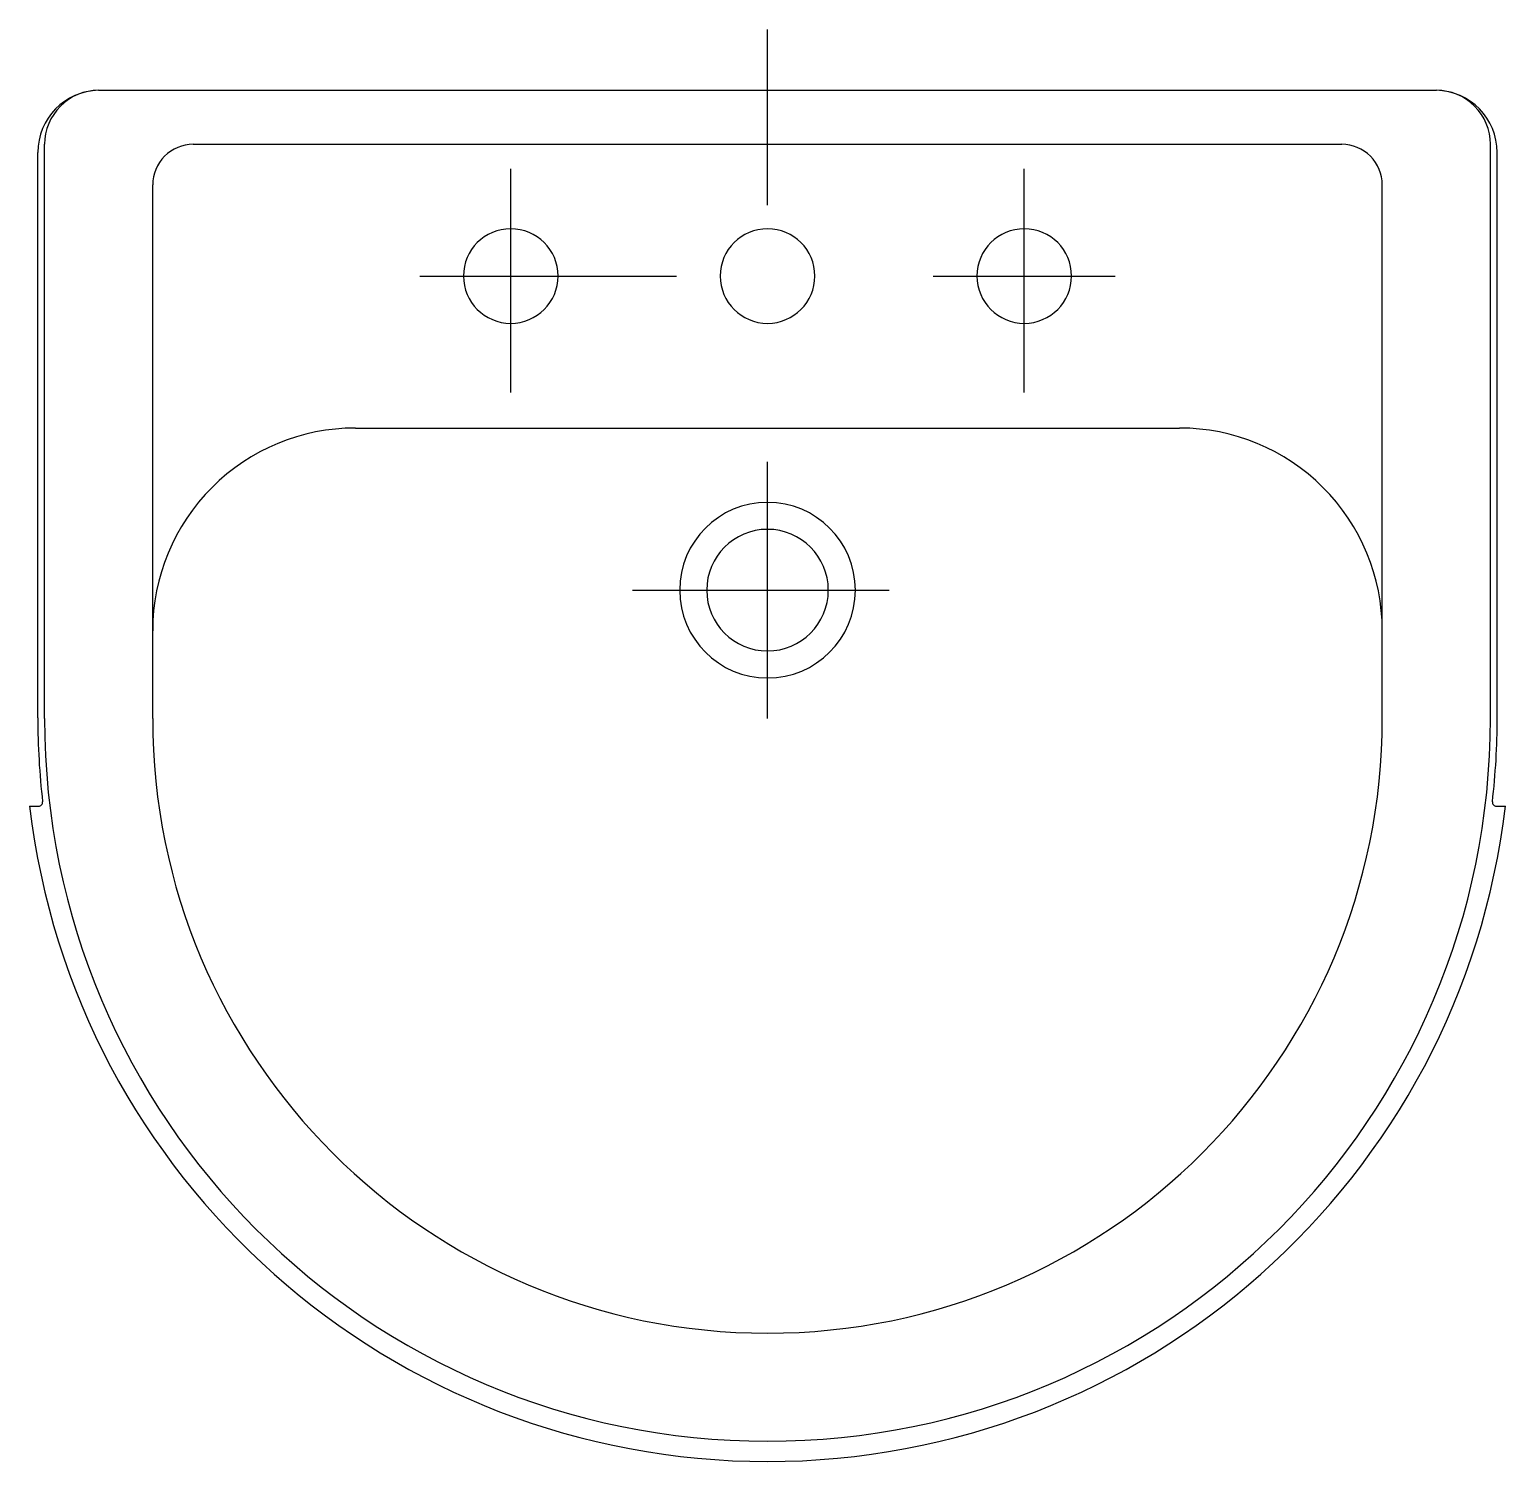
# Model space of a CAD drawing. Extents: x -471.551 to -470.976, y 663.482 to 664.04.
import ezdxf

# ---------------------------------------------------------------- set-up
doc = ezdxf.new("R2010")
doc.units = 0
doc.header["$LTSCALE"] = 0.2
doc.header["$MEASUREMENT"] = 0
for name, pattern in [('AXES', [0.54, 0.3, -0.08, 0.08, -0.08]), ('CACHE', [0.24, 0.12, -0.12]), ('CONTINU', [0])]:
    doc.linetypes.add(name, pattern=pattern)
doc.layers.get('0').update_dxf_attribs({"linetype": 'CONTINUOUS'})
doc.layers.add('DECA_EIXOS', color=5, linetype='AXES')

msp = doc.modelspace()

# ---------------------------------------------------------------- linework, layer by layer
at = {"linetype": 'CONTINU'}
for points in [[(-471.52382, 664.01585, 0.407898), (-471.5475, 663.99164)], [(-471.52382, 664.01585, 0.414214), (-471.54487, 663.9948)], [(-470.97908, 663.99164, 0.407954), (-471.00277, 664.01585)], [(-470.98171, 663.9948, 0.414214), (-471.00277, 664.01585)], [(-471.48698, 663.9948, 0.414214), (-471.50277, 663.97901)], [(-471.02382, 663.97901, 0.414214), (-471.03961, 663.9948)], [(-471.26329, 663.9619, 1), (-471.26329, 663.92506)], [(-471.26329, 663.92506, 1), (-471.26329, 663.9619)], [(-471.42382, 663.88427, 0.414214), (-471.50277, 663.80532)], [(-471.02382, 663.80532, 0.414214), (-471.10277, 663.88427)], [(-471.26329, 663.85532, 1), (-471.26329, 663.7869)], [(-471.26329, 663.7869, 1), (-471.26329, 663.85532)], [(-471.26329, 663.8448, 1), (-471.26329, 663.79743)], [(-471.26329, 663.79743, 1), (-471.26329, 663.8448)], [(-471.5475, 663.77132, 0.028817), (-471.54564, 663.73864)], [(-471.54487, 663.77111, 1), (-470.98171, 663.77111)], [(-471.50277, 663.77111, 1), (-471.02382, 663.77111)], [(-470.98094, 663.73865, 0.028758), (-470.97908, 663.77126)], [(-471.55074, 663.7369, 0.888042), (-470.97585, 663.7369)], [(-471.54721, 663.7369, 0.448128), (-471.54564, 663.73864)], [(-470.98094, 663.73865, 0.448101), (-470.97937, 663.7369)]]:
    msp.add_lwpolyline(points, format="xyb", dxfattribs=at)
for points in [[(-471.52382, 664.01585), (-471.00277, 664.01585)], [(-471.54487, 663.77111), (-471.54487, 663.9948)], [(-471.48698, 663.9948), (-471.03961, 663.9948)], [(-470.98171, 663.77111), (-470.98171, 663.9948)], [(-471.5475, 663.77132), (-471.5475, 663.99164)], [(-470.97908, 663.77126), (-470.97908, 663.99164)], [(-471.50277, 663.77111), (-471.50277, 663.97901)], [(-471.02382, 663.77111), (-471.02382, 663.97901)], [(-471.42382, 663.88427), (-471.10277, 663.88427)], [(-471.55074, 663.7369), (-471.54721, 663.7369)], [(-470.97937, 663.7369), (-470.97585, 663.7369)]]:
    msp.add_lwpolyline(points, dxfattribs=at)
at = {"linetype": 'CACHE'}
for points in [[(-471.36329, 663.9619, 1), (-471.36329, 663.92506)], [(-471.36329, 663.92506, 1), (-471.36329, 663.9619)], [(-471.16329, 663.9619, 1), (-471.16329, 663.92506)], [(-471.16329, 663.92506, 1), (-471.16329, 663.9619)]]:
    msp.add_lwpolyline(points, format="xyb", dxfattribs=at)
at = {"layer": 'DECA_EIXOS'}
for points in [[(-471.26329, 663.77111), (-471.26329, 664.03953)], [(-471.36329, 663.89817), (-471.36329, 663.98525)], [(-471.16329, 663.89817), (-471.16329, 663.98525)], [(-471.39872, 663.94348), (-471.12787, 663.94348)], [(-471.31593, 663.82111), (-471.20935, 663.82111)]]:
    msp.add_lwpolyline(points, dxfattribs=at)

doc.saveas('drawing.dxf')
